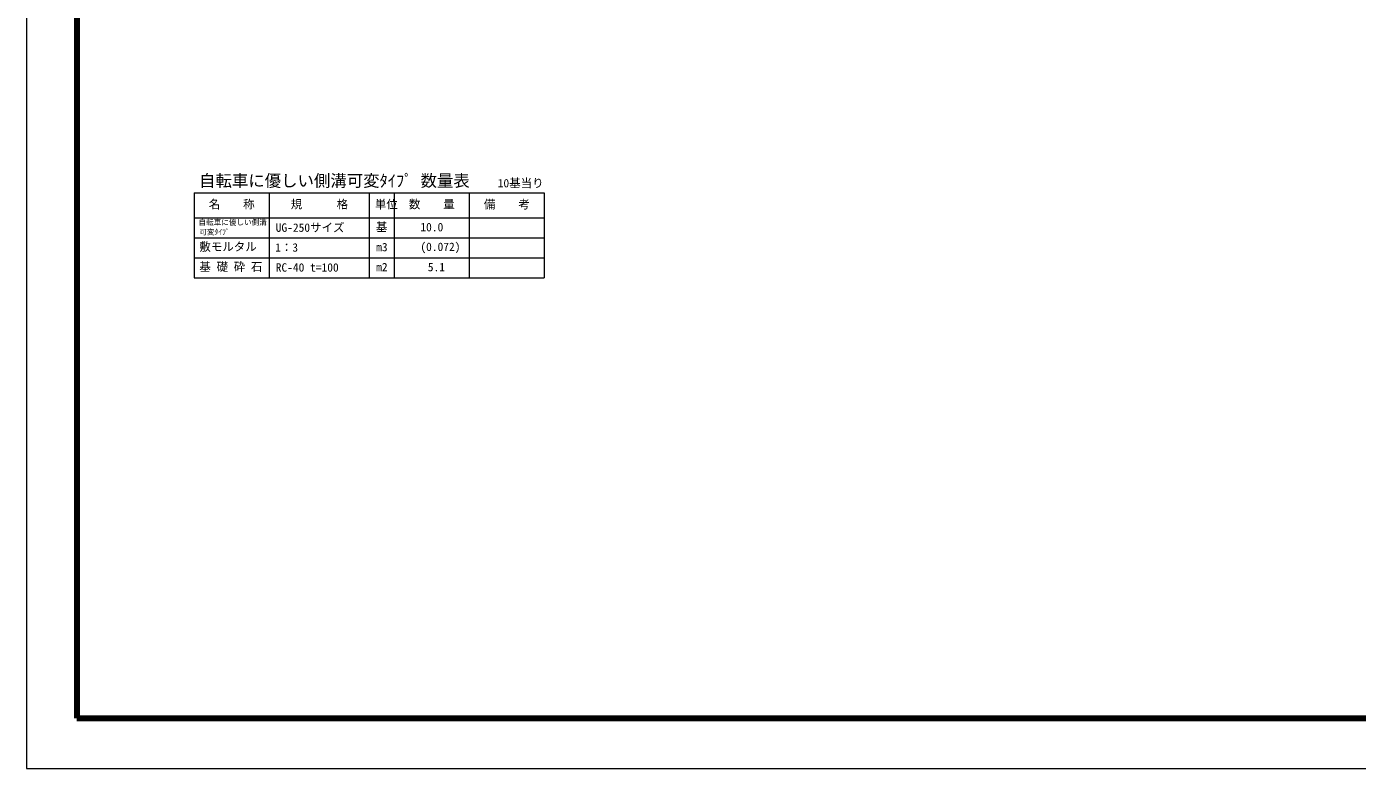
# Model space of a CAD drawing. Units: millimetres on the paper. Extents: x 0 to 841, y 0 to 594.
# Drawn here: x 0 to 532, y 0 to 297 of the extents above; entities that cross this region are included whole.
import ezdxf
from ezdxf.enums import TextEntityAlignment as Align

# ---------------------------------------------------------------- set-up
doc = ezdxf.new("R2010")
doc.units = ezdxf.units.MM
for name, color, linetype, lineweight in [('D-BMK-HTXT', 7, 'Continuous', 13), ('D-TTL-LINE（区切線）', 7, 'Continuous', 18), ('D-TTL（外枠）', 2, 'Continuous', 140)]:
    doc.layers.add(name, color=color, linetype=linetype, lineweight=lineweight)
doc.styles.add('ＭＳ ゴシック', font='')
doc.styles.get('ＭＳ ゴシック').set_extended_font_data('MS Gothic')

msp = doc.modelspace()

# ---------------------------------------------------------------- linework, layer by layer
at = {"layer": 'D-BMK-HTXT'}
for p, q in [((67.007, 230.424), (67.007, 196.424)), ((67.007, 230.424), (207.007, 230.424)), ((97.007, 230.424), (97.007, 196.424)), ((137.007, 230.424), (137.007, 196.424)), ((147.007, 230.424), (147.007, 196.424)), ((177.007, 230.424), (177.007, 196.424)), ((207.007, 230.424), (207.007, 196.424)), ((67.007, 220.424), (207.007, 220.424)), ((67.007, 212.424), (207.007, 212.424)), ((67.007, 204.424), (207.007, 204.424)), ((67.007, 196.424), (207.007, 196.424))]:
    msp.add_line(p, q, dxfattribs=at)
at = {"layer": 'D-TTL-LINE（区切線）'}
for p, q in [((0, 594), (0, 0)), ((0, 0), (841, 0))]:
    msp.add_line(p, q, dxfattribs=at)
at = {"layer": 'D-TTL（外枠）'}
for p, q in [((20.1, 573.9), (20.1, 20.1)), ((20.1, 20.1), (820.9, 20.1))]:
    msp.add_line(p, q, dxfattribs=at)

# ---------------------------------------------------------------- texts
at = {"layer": 'D-BMK-HTXT', "style": 'ＭＳ ゴシック'}
for s, height, p in [('自転車に優しい側溝可変ﾀｲﾌﾟ 数量表', 4.811, (69.012, 231.463)), ('10基当り', 3.367, (188.473, 231.621)), ('名\u3000\u3000称', 3.367, (72.848, 223.143)), ('規\u3000\u3000\u3000格', 3.367, (105.651, 223.161)), ('単位', 3.367, (139.329, 223.126)), ('数\u3000\u3000量', 3.367, (152.9, 223.161)), ('備\u3000\u3000考', 3.367, (182.918, 223.133)), ('自転車に優しい側溝\u3000', 2.165, (68.791, 216.893)), ('UG-250サイズ', 3.367, (99.655, 213.831)), ('基', 3.367, (139.725, 214.063)), ('10.0', 3.367, (157.523, 214.026)), ('可変ﾀｲﾌﾟ', 2.165, (69.133, 213.02)), ('敷モルタル', 3.367, (69.113, 206.168)), ('1：3', 3.367, (99.424, 205.874)), ('m3', 3.367, (139.832, 206.026)), ('(0.072)', 3.367, (157.523, 206.143)), ('基 礎 砕 石', 3.367, (69.113, 198.134)), ('RC-40 t=100', 3.367, (99.655, 197.874)), ('m2', 3.367, (139.823, 198.026)), ('5.1', 3.367, (160.509, 198.026))]:
    msp.add_text(s, height=height, dxfattribs=at).set_placement(p, align=Align.BOTTOM_LEFT)

doc.saveas('drawing.dxf')
